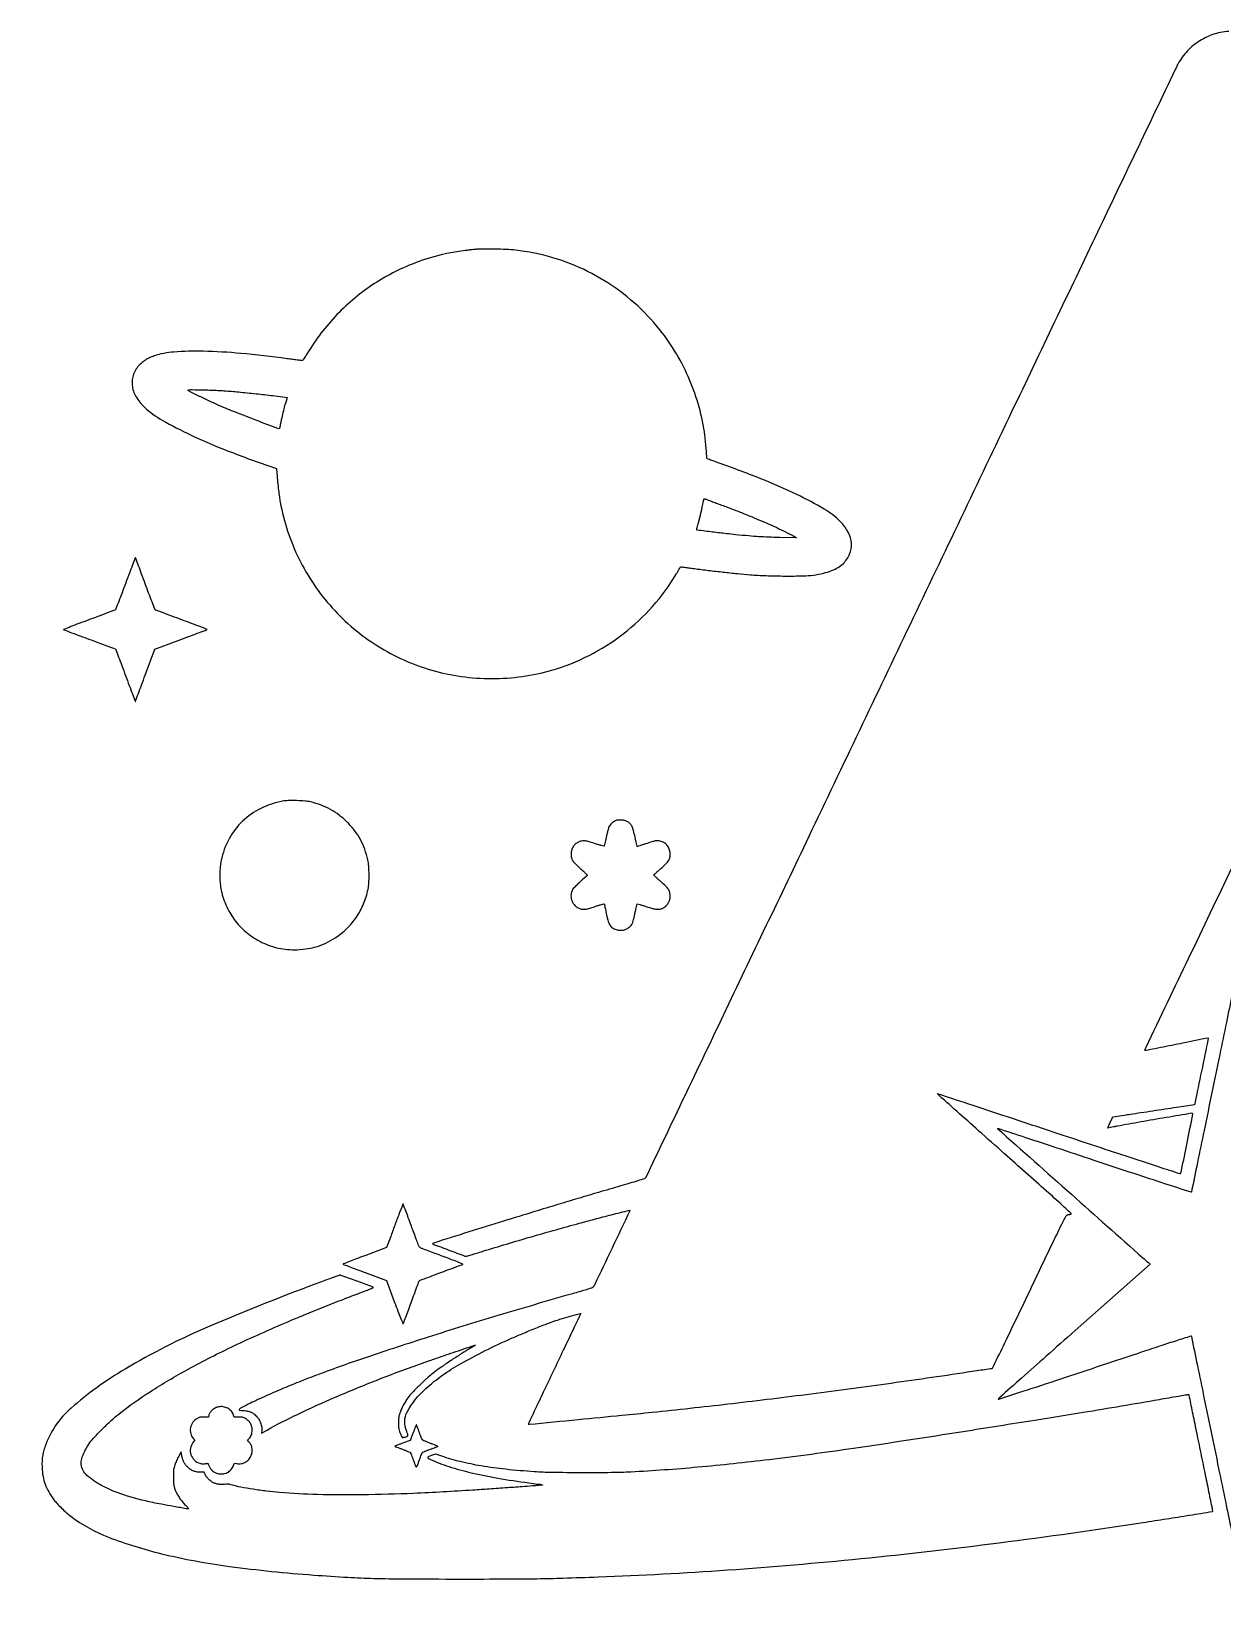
# Model space of a CAD drawing. Extents: x 413 to 4984, y 233 to 5390.
# Drawn here: x 413 to 2665, y 2425 to 5390 of the extents above; entities that cross this region are included whole.
import ezdxf

# ---------------------------------------------------------------- set-up
doc = ezdxf.new("R2010")
doc.units = 0

msp = doc.modelspace()

# ---------------------------------------------------------------- linework, layer by layer
for points in [[(2677, 5390.330706, 0.031077), (2661.397188, 5388.292151, 0.034384), (2646.699731, 5384.369837, 0.034214), (2632.615291, 5378.449277, 0.030194), (2618.843482, 5370.44095, 0.031978), (2606.69789, 5361.188434, 0.034123), (2596.109898, 5350.647627, 0.033696), (2586.941658, 5338.638449, 0.029681), (2579.035936, 5325, 0.005068), (2575.223932, 5317.225058, 0.000002), (2428.859032, 5010.88125, 0.000029), (2266.462482, 4670.929566, 0.000018), (2074.504687, 4269, -0.000041), (1882.795368, 3867.63915, -0.000068), (1721.223172, 3529.563248, -0.000001), (1574.378394, 3222.412036, -0.079309), (1573.625627, 3221.321696, -0.12691), (1572.574099, 3220.668594, -0.000539), (1559.611903, 3216.627081, -0.002594), (1544.831652, 3212.120131, -0.001627), (1527.5, 3206.994666, 0.000609), (1485.077503, 3194.543002, 0.000835), (1446.940053, 3183.229395, 0.000821), (1408.34653, 3171.641342, 0.000559), (1364.5, 3158.343978, 0.001246), (1305.67545, 3140.271968, 0.000913), (1240.479007, 3119.93385, 0.000053), (1173.15605, 3098.789542, 0.120827), (1171.379239, 3097.712573, 0.546218), (1171.487422, 3097.215917, 0.000092), (1202.465074, 3085.687579, 0.000239), (1232.813625, 3074.416209, 0.089017), (1235.132911, 3074, 0.072142), (1235.944599, 3074.117727, 0.000282), (1244.882255, 3076.771559, 0.001438), (1255.015096, 3079.818244, 0.000903), (1266.843095, 3083.435094, -0.002115), (1311.493436, 3096.970366, -0.001826), (1358.499163, 3110.816067, -0.001838), (1405.218905, 3124.206268, -0.002248), (1449, 3136.367921, -0.002472), (1477.505118, 3143.997058, -0.001698), (1509.903563, 3152.37932, -0.000098), (1543.699337, 3160.993712, -0.264625), (1544.582017, 3160.751317, -0.317546), (1544.712867, 3159.991082, -0.000017), (1510.920553, 3089.048441, -0.000068), (1477.697384, 3019.331343, -0.058969), (1475.717728, 3016.192225, -0.126162), (1473.388765, 3014.460558, -0.017371), (1467.674062, 3012.351086, -0.009161), (1457.511868, 3009.201369, -0.001042), (1434.405592, 3002.553302, 0.003456), (1294.895846, 2961.683438, 0.004051), (1163.175468, 2920.93846, 0.0044), (1046.772667, 2882.76457, 0.008644), (955, 2849.992896, 0.004286), (918.738401, 2835.976592, 0.005666), (885.968115, 2822.55415, 0.006117), (855.764639, 2809.343593, 0.007016), (827.25233, 2795.970002, 0.003732), (810.75662, 2787.795678, 0.074076), (806.164309, 2784.548826, 0.609866), (806.682098, 2782.799594, 0.048533), (812.895787, 2782.234273, -0.037118), (819.059996, 2781.814818, -0.043768), (824.752673, 2780.484166, -0.044933), (830.000175, 2778.222681, -0.043071), (834.839209, 2775.032863, -0.064054), (840.909656, 2768.822051, -0.05517), (845.572724, 2760.968388, -0.056447), (848.314556, 2752.490799, -0.075863), (848.706033, 2744.440681), (848.168389, 2739.231407), (858.834194, 2745.226309, -0.016808), (915.964151, 2774.856126, -0.009325), (987.463978, 2807.317872, -0.008654), (1067.869927, 2840.390518, -0.007714), (1152.5, 2872.003277, -0.003123), (1174.246881, 2879.593746, -0.000747), (1210.476162, 2891.925421, -0.000059), (1251.264582, 2905.735634, -0.081769), (1252.870322, 2906, -0.754769), (1252.901726, 2905.889838, -0.000548), (1249.000902, 2903.475025, -0.002638), (1244.455788, 2900.701267, -0.001517), (1238.951057, 2897.404341, 0.008524), (1222.77268, 2887.404002, 0.00501), (1203.753757, 2874.924063, 0.004976), (1185.606506, 2862.490654, 0.011997), (1172.5, 2852.841292, 0.020979), (1160.0197, 2842.317077, 0.010045), (1144.857554, 2827.830616, 0.009327), (1130.841677, 2813.360167, 0.038141), (1123.208687, 2803.815098, 0.020009), (1118.578107, 2796.401043, 0.016681), (1114.24814, 2788.182865, 0.017176), (1110.706147, 2780.191531, 0.033069), (1108.525868, 2773.539901, 0.041504), (1107.437843, 2767.111766, 0.019972), (1107.063486, 2758.755834, 0.019633), (1107.344379, 2750.60021, 0.055329), (1108.387959, 2745, 0.02026), (1109.897584, 2740.667601, 0.014345), (1111.924637, 2735.932646, 0.006312), (1114.037146, 2731.512218, 0.287846), (1114.860127, 2731.005577, 0.051674), (1115.28145, 2731.052951, 0.003335), (1116.487037, 2731.324947, 0.00484), (1117.921229, 2731.673254, 0.003586), (1119.5, 2732.084963, 0.043051), (1123.371301, 2733.490718, 0.212946), (1124.858514, 2735.197339, 0.162078), (1124.796399, 2737.7661, 0.023041), (1122.75435, 2742.711248, -0.240583), (1124.050475, 2780.257887, -0.084128), (1158.810189, 2823.723724, -0.054046), (1224.421148, 2870.602684, -0.024105), (1319.5, 2918.208234, -0.005383), (1340.870809, 2927.375886, -0.003136), (1366.691408, 2937.935225, -0.002743), (1391.016336, 2947.550653, -0.014558), (1404.5, 2952.348264, -0.007182), (1415.009104, 2955.580263, -0.001879), (1431.962381, 2960.459664, -0.000132), (1451.039782, 2965.867414, -0.271745), (1451.615938, 2965.717395, -0.317017), (1451.658633, 2965.470757, -0.00001), (1437.141443, 2934.841098, -0.000474), (1421.089225, 2901.057136, -0.000284), (1401.970795, 2860.976861, 0.000665), (1382.889212, 2820.895365, 0.001111), (1366.952203, 2787.11054, 0.00005), (1352.667572, 2756.645509, 0.445237), (1352.843287, 2756.229234, 0.108097), (1353.981941, 2756.093964, 0.000008), (1446.840098, 2765.141822, 0.000338), (1529.625679, 2773.266118, 0.000975), (1587, 2779.048762, 0.00322), (1729.878311, 2794.661134, 0.002894), (1877.737166, 2812.64979, 0.002823), (2029.191674, 2832.835573, 0.00269), (2182.86678, 2855.044335, -0.000221), (2200.697338, 2857.711093, -0.000361), (2215.83293, 2859.956773, -0.000035), (2229.381481, 2861.956014, -0.036625), (2229.981175, 2862, 0.287785), (2230.420786, 2862.275875, 0.000019), (2250.849809, 2904.577449, 0.000654), (2273.368332, 2951.366496, 0.000393), (2299.973489, 3006.944506, -0.000251), (2343.552596, 3098.047464, -0.003396), (2359.731444, 3131.245409, -0.003165), (2369.375875, 3150.393074, -0.230991), (2372.109093, 3152.444506, 0.000039), (2373.428837, 3152.698204, 0.000023), (2375.01589, 3153.00349, 0.000022), (2376.608078, 3153.309913, 0.000038), (2377.945, 3153.567375, 0.61278), (2378.429669, 3155.246892, 0.00291), (2361.681588, 3170.736888, 0.003267), (2332.435611, 3197.123198, 0.000249), (2252.997785, 3267.786827, -0.000229), (2203.978658, 3311.388204, -0.000383), (2162.761086, 3348.140784, -0.000006), (2125.409029, 3381.498759, -0.430835), (2125.402344, 3381.735678, -0.283393), (2125.688445, 3381.8036, -0.000003), (2193.145195, 3359.507761, -0.000242), (2267.423366, 3334.917019, -0.000145), (2355.599559, 3305.64943, 0.000217), (2482.318878, 3263.608821, 0.00156), (2543.558659, 3243.533116, 0.000303), (2584.713919, 3230.211166, 0.402311), (2586.096153, 3230.883205, 0.038629), (2587.811539, 3236.938831, 0.000279), (2598.195267, 3288.624149, 0.000053), (2609.00225, 3342.601511, 0.250791), (2608.685508, 3343.647826, 0.242272), (2606.803076, 3344.25085, 0.00021), (2558.566382, 3336.179581, 0.002378), (2510.701082, 3327.915462, 0.002855), (2465.75, 3319.669089, -0.001012), (2458.943618, 3318.394493, -0.001693), (2453.214063, 3317.353598, -0.000118), (2448.079366, 3316.439967, -0.46671), (2448, 3316.506474, -0.108693), (2448.033536, 3316.658919, -0.000118), (2449.450477, 3319.721697, -0.001116), (2451.044672, 3323.145412, -0.000685), (2452.937795, 3327.173125), (2457.875589, 3337.641244), (2479.187795, 3340.877691, -0.000191), (2490.893866, 3342.650777, -0.000044), (2510.656108, 3345.63459, -0.000045), (2533.427137, 3349.068522, -0.000044), (2556.386189, 3352.526591, 0.000677), (2577.848783, 3355.787054, 0.001113), (2595.998725, 3358.610801, 0.000084), (2612.286147, 3361.184738, 0.158429), (2612.758897, 3361.425564, 0.146297), (2613.236884, 3362.311291, 0.000019), (2626.038926, 3424.101597, 0.000012), (2638.877548, 3486.087611, 0.284448), (2638.689048, 3486.603935, 0.219647), (2638.386941, 3486.675969, 0.000005), (2590.226714, 3476.995105, 0.000289), (2548.260733, 3468.533755, 0.001884), (2527.18777, 3464.189585, -0.003298), (2521.643371, 3463.062957, -0.039236), (2519.468651, 3462.810781, -0.203337), (2518.63843, 3463.12726, -0.296291), (2518.465858, 3463.86664, -0.024829), (2520.895914, 3469.671556, -0.000014), (2601.615432, 3638.437595, -0.000002), (2683.523933, 3809.675778, -0.287008)], [(4106.649516, 2566.735938, -0.000001), (3998.953691, 2792.264239, -0.002423)], [(4736.784311, 1247.335053, 0.000001), (4628.953259, 1473.155324, 0.00002)], [(2683.760576, 3570.785288, 0.000007), (2672.364016, 3515.988041, 0.000412), (2659.845865, 3455.544028, 0.000247), (2645.074665, 3383.744852, -0.000071), (2630.31448, 3311.870941, -0.000117), (2617.827258, 3251.181028, -0.000004), (2606.524579, 3196.315832, -0.03114), (2606.276514, 3195.403329, -0.410355), (2605.611239, 3195.07015, -0.000051), (2556.181465, 3211.155187, -0.00103), (2498.280216, 3230.135385, -0.000471), (2422.770685, 3255.138831, 0.000132), (2352.537393, 3278.447975, 0.00022), (2293.387926, 3298.032375, 0.000002), (2239.657262, 3315.796129, 0.340482), (2239.48425, 3315.735502, 0.371118), (2239.522283, 3315.451919, 0.000001), (2379.379227, 3191.107768, 0.000019), (2514.324444, 3071.140185, 0.006324), (2525.003547, 3061.886235), (2528.098075, 3059.272471), (2386.262746, 2933.272093, -0.000021), (2331.672897, 2884.780891, -0.000034), (2285.220955, 2843.527489, -0.000004), (2243.826549, 2806.771229, -0.002624), (2241.463708, 2804.695247, 0.816247), (2242.026845, 2803.697777, 0.000701), (2287.609613, 2818.485479, 0.00141), (2359.161751, 2842.032409, 0.000177), (2513.95037, 2893.516472, -0.000989), (2549.055721, 2905.129512, -0.001644), (2578.698648, 2914.762662, -0.000112), (2605.322717, 2923.311511, -0.344728), (2605.95037, 2923.079928, -0.08745), (2606.26226, 2922.296624, -0.00001), (2617.610763, 2867.565829, -0.000292), (2630.120359, 2807.051456, -0.000177), (2644.873503, 2735.345117, 0.000233), (2659.632298, 2663.652177, 0.000386), (2672.158823, 2603.18169, 0.000012), (2683.538817, 2548.465078, 0.132964)], [(2908.096338, 5075.818993, 0.000006), (2787.60566, 5327.633983, 0.021801)], [(2782.484786, 3229.378495, 0.000001), (2849.970466, 3251.719031, 0.000171)], [(3128.565253, 3315.947224, 0.000001), (3074.789119, 3298.118468, 0.000079)], [(3242.760277, 2736.386865, -0.000002), (3136.093318, 2771.680635, -0.000276)], [(3124.040297, 2806.954303, 0.000001), (3082.713286, 2843.672697, 0.00001), (3036.300321, 2884.90793, 0.000006), (2981.770424, 2933.351304)], [(3086.607706, 3278.280793, 0.000002), (3128.86424, 3315.905515, 0.697312)], [(3199.438632, 4466.257329, 0.000069), (3041.624795, 4796.585304, 0.000113)], [(3174.886678, 3359.46902, -0.000003), (3242.343211, 3381.758292, -0.28337)], [(4509.429456, 1723.434946, 0.000012), (4368.016398, 2019.5, -0.000011), (4226.503113, 2315.772686, -0.000018)], [(2761.393048, 3197.358844, -0.000004), (2750.132433, 3252.004089, -0.000074)], [(2695.651654, 3516.164189, 0.000007), (2684.270695, 3570.789537, 0.358063)], [(2684.340473, 3809.802167, -0.00001), (2704.200336, 3768.506779, -0.000477)], [(2755.245222, 3359.895392, 0.000038), (2768.46253, 3295.618541, 0.000006), (2781.975838, 3229.931845, 0.162338)], [(2800.08135, 3567.916477, 0.000007), (2819.736315, 3526.75628, 0.002856)], [(2751.95412, 3668.75, 0.000029), (2777.92068, 3614.33667, 0.000046)], [(2726.202978, 3501.886844, 0.000034), (2738.315959, 3442.258774, 0.000046), (2750.403093, 3382.806543, 0.170349)], [(2737.647745, 3312.637411, -0.000045), (2722.903663, 3384.330048, 0.000249)], [(2751.627142, 3381.472845, 0.000025), (2786.839762, 3386.481374, 0.000656)], [(2771.902299, 2840.183817, 0.000031), (2748.094236, 2723.703207, 0.000013), (2724.114698, 2606.331736, 0.251857)], [(2750.352079, 2867.325534, -0.00001), (2761.735999, 2922.251794, -0.084292)], [(3246.56046, 2634.839167, 0.000015), (3306.015717, 2509.561271, 0.000467)], [(2684.208723, 2547.895807, 0.000019), (2695.625341, 2602.39698, 0.000618)]]:
    msp.add_lwpolyline(points, format="xyb")
for points in [[(1255, 4978.358547, 0.007946), (1251.886524, 4978.081408, 0.001538), (1246.26875, 4977.473766, 0.001635), (1239.720357, 4976.723396, 0.00151), (1233, 4975.910466, 0.056542), (1143.520449, 4954.358023, 0.057279), (1061.561675, 4913.36741, 0.05711), (990.834364, 4854.721272, 0.055599), (934.48021, 4781.101286, -0.004844), (930.293007, 4774.301348, -0.021304), (927.616842, 4770.424847, -0.032424), (925.692797, 4768.193822, -0.234829), (924.392789, 4767.744146, -0.000895), (922.987536, 4767.927962, -0.000016), (915.418507, 4768.932063, -0.00004), (906.600704, 4770.102821, -0.000027), (896.5, 4771.445274, 0.009652), (808.91124, 4781.374773, 0.018301), (738.039126, 4785.417653, 0.02223), (682.623367, 4784.083692, 0.064923), (645.202227, 4776.568782, 0.021643), (637.124588, 4773.425279, 0.03125), (630.317408, 4769.908274, 0.032773), (624.248884, 4765.712855, 0.027658), (618.40773, 4760.530398, 0.10534), (606.393042, 4742.186995, 0.119293), (603.618755, 4721.372139, 0.107338), (610.706585, 4699.898926, 0.072931), (626.91397, 4679.785991, 0.057368), (660.598366, 4655.107194, 0.019861), (714.203279, 4627.337586, 0.016701), (784.21127, 4597.336553, 0.009397), (871, 4565.393124), (876.5, 4563.485364), (877.24623, 4554.492682, 0.003329), (878.761081, 4537.602744, 0.004991), (880.328703, 4522.881973, 0.005743), (881.942584, 4510.29864, 0.010258), (883.599926, 4500, 0.069441), (918.767568, 4393.426984, 0.069198), (981.798965, 4300.41278, 0.06925), (1067.768264, 4228.182154, 0.069724), (1170, 4182.372436, 0.035883), (1225.856346, 4170.448789, 0.034659), (1283.5, 4166.448295, 0.034659), (1341.143654, 4170.448789, 0.035883), (1397, 4182.372436, 0.047357), (1467.504276, 4210.262572, 0.046582), (1531.920394, 4251.046883, 0.046637), (1587.605374, 4302.998985, 0.047709), (1632.223553, 4364, -0.000355), (1635.315481, 4369.194847, -0.000573), (1637.956363, 4373.613181, -0.000078), (1640.310613, 4377.540331, -0.041504), (1640.474434, 4377.768276, -0.251751), (1640.708602, 4377.859486, -0.000147), (1648.243666, 4376.934696, -0.001752), (1656.655103, 4375.86989, -0.001062), (1666.60161, 4374.553828, 0.003053), (1693.456114, 4371.109332, 0.002813), (1721.094809, 4367.893339, 0.00288), (1747.96864, 4365.076026, 0.003798), (1772.5, 4362.835039, 0.01266), (1802.046393, 4361.113942, 0.006962), (1838.259522, 4360.427927, 0.006185), (1872.446409, 4360.67929, 0.0308), (1891.570939, 4362.237619, 0.021117), (1910.647178, 4365.809777, 0.035941), (1926.144886, 4370.590059, 0.042994), (1938.584312, 4376.706409, 0.05993), (1948.35353, 4384.329597, 0.100438), (1960.177514, 4402.056235, 0.113937), (1963.450122, 4422.188685, 0.104697), (1957.581199, 4443.038483, 0.074062), (1943.190481, 4462.739551, 0.065092), (1912.114199, 4486.961172, 0.0211), (1860.582861, 4514.439017, 0.017633), (1792.234558, 4544.34201, 0.009544), (1706.25, 4576.517457, -0.003261), (1697.079281, 4579.81838, -0.024554), (1692.835744, 4581.618144, -0.056617), (1690.659904, 4582.992423, -0.226885), (1689.995933, 4584.37354, 0.018318), (1689.756493, 4590.582382, 0.002516), (1688.71884, 4603.491492, 0.003085), (1687.50932, 4616.686336, 0.008414), (1686.439072, 4626, 0.033792), (1675.587469, 4679.865172, 0.033859), (1657.583694, 4731.740876, 0.033845), (1632.733968, 4780.733005, 0.033697), (1601.469336, 4826, 0.04412), (1552.877317, 4877.126383, 0.043164), (1495.730559, 4919.351396, 0.043267), (1432.321067, 4951.052109, 0.044801), (1365.130565, 4970.925254, 0.009892), (1345.606794, 4974.442661, 0.01489), (1328.455255, 4976.662121, 0.01423), (1310.642103, 4977.919177, 0.008042), (1289, 4978.480055, 0.001471), (1277.68374, 4978.557971, 0.001879), (1267.25625, 4978.559897, 0.001455), (1258.51474, 4978.503225, 0.015875)], [(781.5, 4710.528178, -0.005217), (808.622353, 4708.185802, -0.002794), (842.068559, 4704.756602, -0.002589), (873.836297, 4701.153501, -0.010508), (893.114191, 4698.453898), (896.728382, 4697.870094), (893.908409, 4688.875445, 0.01342), (891.311224, 4679.739391, 0.004329), (887.945046, 4666.07139, 0.00401), (884.851985, 4652.544687, 0.019084), (883.442525, 4644.737703, -0.014451), (883.124251, 4642.876329, -0.019773), (882.723764, 4641.223999, -0.016926), (882.299947, 4639.906292, -0.169647), (881.941163, 4639.463637, -0.232986), (879.25142, 4639.205252, -0.000457), (837.728789, 4654.974525, -0.003556), (798.916102, 4670.072156, -0.007453), (769, 4682.474136, -0.007709), (753.391635, 4689.506599, -0.003664), (733.504337, 4699.016872, -0.001515), (713.614538, 4708.782744, -0.059209), (709.5, 4711.465139, -0.566586), (709.63715, 4712.336076, -0.084862), (711.802255, 4712.807321, -0.015241), (717.749772, 4712.89365, -0.001058), (734.5, 4712.590754, -0.003432), (746.298909, 4712.271384, -0.002483), (759.44375, 4711.759907, -0.002507), (771.928587, 4711.149277, -0.005458)], [(1718.090799, 4494.608084, -0.003015), (1739.730523, 4486.483124, -0.003138), (1760.981318, 4478.204419, -0.003286), (1781.022034, 4470.099043, -0.00446), (1799, 4462.501788, -0.006343), (1813.479514, 4456.01076, -0.003532), (1830.963156, 4447.754577, -0.002825), (1847.343783, 4439.763022, -0.020659), (1855, 4435.571906), (1859.5, 4432.861201), (1827.5, 4433.365221, -0.004481), (1806.514654, 4433.883883, -0.007139), (1788.585226, 4434.74426, -0.006466), (1769.476981, 4436.183164, -0.002932), (1744.5, 4438.536876, -0.004319), (1727.145003, 4440.426618, -0.001341), (1701.087414, 4443.56279, -0.000094), (1672.023868, 4447.145392, -0.158996), (1671.122058, 4447.567954, -0.269622), (1671.021308, 4447.904914, -0.000942), (1672.054514, 4452.162576, -0.004557), (1673.288939, 4457.015882, -0.002799), (1674.827105, 4462.711276, 0.005425), (1676.58394, 4469.354749, 0.003453), (1678.490921, 4477.121437, 0.003468), (1680.256367, 4484.767245, 0.006432), (1681.566112, 4491, -0.000668), (1682.608111, 4496.259187, -0.000978), (1683.540283, 4500.884174, -0.000461), (1684.345365, 4504.820085, -0.017857), (1684.556966, 4505.690806, -0.208968), (1684.943224, 4506.162531, -0.132793), (1685.648736, 4506.311899, -0.06119), (1686.815281, 4506.102476, -0.014373), (1688.6959, 4505.461252, 0.000861), (1691.251365, 4504.512113, 0.000052), (1698.899843, 4501.687236, 0.000078), (1708.011335, 4498.324714, 0.000058)], [(591.473945, 4347.257044, -0.001615), (584.474401, 4328.481178, -0.002546), (578.333036, 4312.41702, -0.000624), (572.874926, 4298.406994, -0.102665), (571.978945, 4297.03152, -0.104384), (570.607533, 4296.131423, -0.000634), (556.59477, 4290.671712, -0.002585), (540.52628, 4284.529875, -0.00164), (521.743235, 4277.531754, 0.001898), (503.148845, 4270.592977, 0.003253), (487.701501, 4264.646561, 0.000569), (474.291646, 4259.366429, 0.638194), (474.264291, 4258.89927, 0.033934), (475.275503, 4258.441145, 0.000095), (489.23701, 4253.228143, 0.000572), (505.009893, 4247.362769, 0.000357), (523.5, 4240.52607, -0.000725), (541.955416, 4233.686772, -0.001177), (557.61589, 4227.815401, -0.000142), (571.561235, 4222.54506, -0.099015), (572.234944, 4222.12361, -0.113345), (572.673825, 4221.466252, -0.000154), (578.095362, 4207.177386, -0.001302), (584.129039, 4191.134483, -0.000801), (591.153253, 4172.216698, 0.000933), (598.155201, 4153.374148, 0.001568), (604.11474, 4137.57921, 0.000109), (609.494992, 4123.463121, 0.543654), (609.743378, 4123.410045, 0.106886), (609.990762, 4123.793937, 0.000048), (615.392331, 4138.171573, 0.000703), (621.375116, 4154.169215, 0.000428), (628.40266, 4173.09086), (646.655182, 4222.364915), (695.893148, 4240.581348, 0.000453), (714.802526, 4247.59669, 0.000744), (730.793766, 4253.573008, 0.000053), (745.155647, 4258.966518, 0.106916), (745.561086, 4259.227753, 0.543646), (745.505048, 4259.490018, 0.000125), (731.584156, 4264.795755, 0.001678), (715.987652, 4270.675783, 0.000999), (697.376257, 4277.578862, -0.000875), (678.645487, 4284.520935, -0.001394), (662.656721, 4290.529416, -0.000266), (648.573987, 4295.875045, -0.072131), (647.449685, 4296.5, -0.137755), (646.697293, 4297.49868, -0.000503), (641.328005, 4311.30625, -0.002592), (635.326525, 4327.026938, -0.001619), (628.451988, 4345.5, 0.000356), (621.62448, 4363.989406, 0.000571), (615.767697, 4379.759998, 0.000094), (610.561393, 4393.722185, 0.034094), (610.106977, 4394.725524, 0.638105), (609.643334, 4394.698339, 0.00056), (604.361651, 4381.287187, 0.003228), (598.41453, 4365.844216, 0.001884)], [(888, 3934.573683, 0.07079), (846.804865, 3920.960765, 0.076687), (812.283283, 3896.649006, 0.076915), (786.771461, 3863.133171, 0.071816), (771.837731, 3822.688407, 0.03273), (770.12294, 3810.935943, 0.017688), (769.478393, 3796.322084, 0.01767), (769.870443, 3781.604272, 0.030849), (771.374761, 3769.5, 0.055894), (780.808052, 3738.677213, 0.056622), (796.80475, 3710.85423, 0.056884), (818.556404, 3687.438034, 0.057414), (844.961405, 3669.60944, 0.02709), (860.961371, 3662.367825, 0.033067), (876.632799, 3657.4386, 0.032978), (892.853022, 3654.609238, 0.026698), (910.5, 3653.666303, 0.033162), (931.428656, 3655.055904, 0.037579), (951.110817, 3659.204147, 0.038058), (969.733046, 3666.19072, 0.035718), (987.5, 3676.045225, 0.048615), (1009.716527, 3693.826757, 0.051079), (1027.673653, 3715.293714, 0.050577), (1041.046011, 3740.156267, 0.045976), (1049.674764, 3768, 0.03856), (1051.21434, 3779.636275, 0.015806), (1051.57861, 3795.574217, 0.015881), (1050.927812, 3811.62742, 0.0353), (1049.186606, 3823.73367, 0.033591), (1043.409054, 3843.782346, 0.037905), (1035.174685, 3862.049126, 0.037916), (1024.27925, 3878.859102, 0.033644), (1010.560121, 3894.560121, 0.032443), (995.102796, 3908.131871, 0.037307), (978.695044, 3918.907333, 0.037198), (960.82547, 3927.14924, 0.031918), (941, 3933.151297, 0.038663), (930.455429, 3934.775937, 0.012189), (914.518761, 3935.592733, 0.012173), (898.569579, 3935.632396, 0.039008)], [(1516.5, 3897.172659, 0.043071), (1513.030533, 3895.154896, 0.039645), (1509.853375, 3892.521428, 0.039662), (1507.132985, 3889.420768, 0.043201), (1505.022415, 3886.013106, 0.047746), (1504.154883, 3883.794628, 0.006053), (1502.806819, 3878.831975, 0.007055), (1501.35729, 3872.883636, 0.005812), (1499.974655, 3866.5, -0.00321), (1498.667002, 3860.306956, -0.004899), (1497.445302, 3854.952085, -0.001889), (1496.33634, 3850.378565, -0.121082), (1495.957743, 3849.656034, -0.281363), (1495.26753, 3849.443579, -0.003116), (1490.334569, 3850.735642, -0.008509), (1484.567056, 3852.390499, -0.005303), (1477.862141, 3854.516439, 0.009421), (1465.417925, 3858.349652, 0.048586), (1458.337494, 3859.659098, 0.081332), (1452.952032, 3859.246147, 0.059312), (1447.318392, 3857.142844, 0.063424), (1441.427974, 3853.091478, 0.07401), (1437.088929, 3847.875578, 0.073897), (1434.452349, 3841.615199, 0.062972), (1433.556088, 3834.5, 0.054369), (1434.308303, 3827.632933, 0.090277), (1436.558169, 3822.278723, 0.055008), (1441.356933, 3816.437963, 0.010021), (1451.590166, 3806.845722, -0.003629), (1458.581119, 3800.458563, -0.020329), (1462.154976, 3796.864577, -0.036409), (1463.949289, 3794.595807, -0.400843), (1463.774541, 3793.55343, 0.023174), (1457.397991, 3788.305925, 0.006937), (1448.176411, 3779.736025, 0.004642), (1439.143842, 3770.943292, 0.06496), (1436.369026, 3767.366723, 0.109194), (1433.38349, 3758.128106, 0.097736), (1434.38878, 3748.08998, 0.096513), (1439.158767, 3739.084361, 0.1034), (1446.864192, 3732.786742, 0.06101), (1452.841678, 3730.555454, 0.080054), (1458.642796, 3730.115889, 0.049279), (1466.200044, 3731.511527, 0.010475), (1478.98807, 3735.496007, -0.004947), (1485.329975, 3737.549198, -0.007966), (1490.776709, 3739.158422, -0.002729), (1495.451815, 3740.431609, -0.285269), (1496.061851, 3740.246007, -0.12029), (1496.386408, 3739.622958, -0.002734), (1497.173378, 3736.341015, -0.005974), (1498.032597, 3732.460954, -0.003991), (1498.92758, 3728, 0.004586), (1501.221297, 3716.637363, 0.016335), (1502.992972, 3709.429728, 0.025442), (1504.66873, 3704.449255, 0.050738), (1506.575307, 3700.758538, 0.089869), (1511.665692, 3695.375625, 0.077376), (1518.583112, 3691.77768, 0.075196), (1526.45749, 3690.384889, 0.077119), (1534.319921, 3691.404626, 0.05098), (1539.055706, 3693.322474, 0.048167), (1543.403526, 3696.189174, 0.049578), (1547.001747, 3699.736305, 0.062684), (1549.513984, 3703.670713, 0.043179), (1550.365512, 3705.955407, 0.005353), (1551.730191, 3711.090493, 0.006285), (1553.212114, 3717.239902, 0.005163), (1554.643805, 3723.840912, -0.001178), (1555.970932, 3730.204224, -0.001909), (1557.13263, 3735.607197, -0.000267), (1558.185193, 3740.400953, -0.143147), (1558.327535, 3740.660868, -0.277735), (1558.584383, 3740.7247, -0.000424), (1563.352717, 3739.254494, -0.003068), (1568.723883, 3737.557247, -0.001868), (1575.050506, 3735.489178, 0.016878), (1589.502466, 3731.240709, 0.067486), (1598.643764, 3730.162588, 0.103101), (1605.649088, 3731.750066, 0.073498), (1612.419825, 3736.138342, 0.054621), (1616.373364, 3740.469279, 0.062128), (1619.097929, 3745.378735, 0.060803), (1620.572749, 3750.898421, 0.04906), (1620.828165, 3757.035263, 0.058037), (1619.760689, 3763.166086, 0.081289), (1617.344197, 3768.161553, 0.048093), (1612.518345, 3773.788744, 0.009003), (1602.548489, 3783.035564, -0.002689), (1597.737942, 3787.385535, -0.004313), (1593.686119, 3791.153897, -0.001), (1590.183124, 3794.481941, -0.205055), (1590, 3794.909692, -0.207474), (1590.185065, 3795.336488, -0.00095), (1593.831493, 3798.737631, -0.004219), (1598.043066, 3802.585258, -0.002626), (1603.043379, 3807.029416, 0.013261), (1613.228365, 3816.476851, 0.061729), (1618.215021, 3822.730859, 0.095795), (1620.416345, 3828.600256, 0.05988), (1620.77107, 3835.955516, 0.069281), (1619.028778, 3844.139102, 0.084298), (1615.165086, 3850.945315, 0.086299), (1609.356786, 3855.979444, 0.076775), (1601.954516, 3859.010911, 0.049622), (1597.265992, 3859.653873, 0.055294), (1592.715156, 3859.319456, 0.02923), (1586.41402, 3857.762273, 0.004549), (1574.187246, 3853.848193, -0.003058), (1568.2865, 3851.939803, -0.004972), (1563.250139, 3850.399854, -0.00111), (1558.841839, 3849.110363, -0.273465), (1558.457557, 3849.209109, -0.140478), (1558.241726, 3849.598366, -0.000569), (1557.119569, 3854.478807, -0.002786), (1555.880074, 3860.040187, -0.001743), (1554.488187, 3866.563022, 0.011478), (1551.509651, 3879.301128, 0.04917), (1548.831995, 3886.61575, 0.078053), (1545.464806, 3891.485447, 0.064162), (1540.552046, 3895.473564, 0.025064), (1537.647135, 3897.074204, 0.048643), (1535.166144, 3897.997567, 0.041627), (1532.310453, 3898.505054, 0.013951), (1528.078481, 3898.779537, 0.013181), (1524.181165, 3898.820493, 0.030522), (1521.265256, 3898.595886, 0.03822), (1518.836184, 3898.067211, 0.03751)], [(1107.775984, 3152.801679, 0.000042), (1104.33147, 3143.500975, 0.000024), (1100.165745, 3132.248359, 0.000024), (1095.971121, 3120.914366, 0.000039), (1092.429712, 3111.341671), (1084.604097, 3090.183342), (1043.276338, 3074.917382, 0.002081), (1027.483246, 3069.008808, 0.003526), (1014.316473, 3063.913778, 0.000554), (1002.816019, 3059.355296, 0.543288), (1002.724289, 3058.89561, 0.102334), (1003.435556, 3058.441266, 0.000234), (1015.16901, 3053.970807, 0.001539), (1028.417674, 3048.976783, 0.000955), (1044, 3043.191679), (1084.5, 3028.243559), (1099.938791, 2986.583439, 0.002195), (1106.08494, 2970.219513, 0.00422), (1111.179588, 2957.166487, 0.001009), (1115.575366, 2946.242712, 0.631092), (1116.090005, 2946.211659, 0.03652), (1116.57267, 2947.25823, 0.000159), (1120.927965, 2958.87155, 0.000773), (1125.851084, 2972.073787, 0.000488), (1131.559236, 2987.5, -0.000326), (1137.23835, 3002.863039, -0.000535), (1142.067662, 3015.85837, -0.000037), (1146.423832, 3027.539582, -0.079221), (1146.610274, 3027.868918, -0.135955), (1147.007926, 3028.157212, -0.000012), (1181.768913, 3041.123365, -0.000409), (1212.191218, 3052.441979, -0.002129), (1229, 3058.59873, 0.688289), (1229.008098, 3059.041147, 0.001023), (1218.603125, 3063.214014, 0.004049), (1206.351653, 3067.98374, 0.002321), (1191.5, 3073.548965, -0.000597), (1176.333861, 3079.172481, -0.000885), (1163.058284, 3084.139785, -0.000384), (1151.720966, 3088.414698, -0.017925), (1149.443094, 3089.370247, -0.154769), (1147.184698, 3091.432964, -0.02968), (1144.668897, 3096.457524, -0.012088), (1140.820359, 3106.073704, -0.001018), (1131.542284, 3131.141741, 0.000829), (1125.801101, 3146.671576, 0.001336), (1120.852897, 3159.880255, 0.000201), (1116.426605, 3171.586101, 0.089361), (1115.997512, 3172.301679, 0.55126), (1115.568828, 3172.234595, 0.002237), (1113.29333, 3166.904246, 0.007003), (1110.710641, 3160.530654, 0.004055)], [(966.5, 3027.578235, 0.013153), (745.825293, 2939.650433, 0.032487), (590.587914, 2860.712015, 0.04503), (488.059701, 2786.68093, 0.129789), (439.151899, 2714.774884, 0.019841), (435.998364, 2704.56141, 0.02889), (434.107594, 2695.330491, 0.028137), (433.263276, 2685.762113, 0.017539), (433.300687, 2674.5, 0.034261), (435.103054, 2657.702512, 0.043727), (439.146439, 2642.671656, 0.042738), (445.832207, 2628.306837, 0.030602), (455.580157, 2613.5, 0.026058), (461.607657, 2606.278278, 0.012421), (470.054596, 2597.60973, 0.012378), (479.201169, 2589.110156, 0.019507), (487.5, 2582.330517, 0.069479), (558.661293, 2542.783233, 0.032731), (659.233964, 2511.334204, 0.02657), (787.91162, 2487.319944, 0.014693), (947, 2471.037828, 0.003482), (1011.540941, 2466.794987, 0.007854), (1060.504168, 2464.689622, 0.005675), (1118.186435, 2463.771598, 0.001098), (1222.5, 2463.524574, 0.000736), (1314.581611, 2463.644142, 0.003134), (1369.600821, 2464.141395, 0.003904), (1418.69755, 2465.276386, 0.001622), (1485, 2467.542475, 0.008174), (1729.116333, 2480.677557, 0.00738), (1981.143482, 2502.116603, 0.007089), (2242.589277, 2531.99838, 0.006204), (2515, 2570.494474, 0.000682), (2559.118527, 2577.350124, 0.000698), (2602.868907, 2584.272302, 0.000031), (2645.959863, 2591.154607, 0.132719), (2646.815286, 2591.539014, 0.277889), (2646.911508, 2591.808911, 0.000012), (2640.409404, 2623.941057, 0.000502), (2633.195162, 2659.404938, 0.000302), (2624.565286, 2701.481227, -0.000093), (2615.913008, 2743.577178, -0.000153), (2608.628553, 2779.10683, -0.000005), (2602.045104, 2811.268993, -0.050517), (2602, 2811.714276, 0.458533), (2601.475099, 2812.166305, 0.00268), (2594.315073, 2811.052873, 0.003189), (2581.873193, 2808.968238, 0.000201), (2545.32978, 2802.590366, -0.00143), (2474.062408, 2790.332519, -0.00137), (2401.713285, 2778.305386, -0.000977), (2310.54912, 2763.590015, -0.00031), (2174.5, 2741.988602, -0.002874), (1967.761109, 2710.511646, -0.006155), (1807.788913, 2689.103216, -0.007674), (1673.117258, 2674.858957, -0.009314), (1546.5, 2665.802567, -0.010831), (1510.116633, 2664.670127, -0.003062), (1453.417542, 2664.481302, -0.002937), (1397.107941, 2664.969312, -0.013002), (1364, 2666.312308, -0.009832), (1309.952573, 2670.983225, -0.01543), (1263.760985, 2677.338677, -0.017809), (1223.850484, 2685.562138, -0.024968), (1188.971435, 2695.92282), (1178.003276, 2699.78626), (1170.863902, 2697.522702, 0.016919), (1164.84548, 2695.38792, 0.175574), (1162.905332, 2693.678358, 0.37744), (1163.290107, 2691.965151, 0.051758), (1166.731161, 2689.973728, 0.028302), (1202.395297, 2676.361335, 0.018556), (1244.783575, 2664.587946, 0.015947), (1294.72341, 2654.364604, 0.010097), (1353.495784, 2645.491752, -0.001182), (1370.885573, 2643.182726, -0.009383), (1378.9029, 2641.945283, -0.218823), (1379.661297, 2641.423358, -0.580906), (1379.416667, 2640.991447, 0.014452), (1377.677615, 2640.936066, 0.002074), (1374.125521, 2640.705267, 0.002354), (1369.925363, 2640.394989, 0.002009), (1365.5, 2640.029229, -0.002808), (1345.295902, 2638.391863, -0.000762), (1313.311187, 2636.029516, -0.0008), (1278.699303, 2633.581815, -0.001146), (1248, 2631.530829, -0.005134), (1135.708327, 2625.444222, -0.007917), (1038.5057, 2622.717071, -0.009147), (954.462311, 2623.227918, -0.014456), (882.5, 2627.065852, -0.009887), (857.837611, 2629.589302, -0.008781), (832.295713, 2633.170464, -0.009009), (809.148681, 2637.260144, -0.022512), (792.467547, 2641.305401, 0.01029), (788.327193, 2642.41725, 0.030158), (785.422903, 2642.950165, 0.042749), (783.122905, 2643.032379, 0.05211), (780.995144, 2642.702432, -0.063246), (775.974145, 2642.037595, -0.030752), (769.503835, 2642.401365, -0.030589), (762.965093, 2643.583147, -0.050521), (757.680163, 2645.458095, -0.055569), (752.812823, 2648.461744, -0.03179), (747.650426, 2653.058305, -0.031643), (743.293749, 2658.060916, -0.083709), (741.08328, 2662.243321), (740.007047, 2665.5), (732.253524, 2665.52504, -0.045829), (725.081331, 2666.207177, -0.054716), (718.588602, 2668.185346, -0.055263), (712.731435, 2671.503845, -0.048258), (707.444961, 2676.162295, -0.03584), (703.773003, 2680.699615, -0.04294), (701.029541, 2685.459156, -0.040552), (699.02789, 2690.842086, -0.027012), (697.584885, 2697.266758), (696.42023, 2704.178886), (691.69083, 2695.839443, 0.013648), (689.684182, 2692.064574, 0.008855), (687.562609, 2687.599711, 0.008905), (685.64452, 2683.163142, 0.016674), (684.278596, 2679.5, 0.017252), (682.811806, 2674.567925, 0.032781), (682.033969, 2670.502167, 0.024289), (681.669102, 2665.641461, 0.005734), (681.547881, 2657.5, 0.011295), (681.734096, 2647.786884, 0.032444), (682.451464, 2641.084396, 0.038241), (683.949712, 2635.165835, 0.021399), (686.617071, 2628.230651, 0.034795), (689.919779, 2621.879371, 0.019726), (694.734238, 2614.665999, 0.019526), (700.235298, 2607.679911, 0.028172), (705.66575, 2601.99383, -0.009977), (708.029344, 2599.692682, -0.019803), (709.790701, 2597.760688, -0.022703), (710.8848, 2596.334039, -0.60612), (710.710479, 2596, -0.043178), (705.945716, 2596.412235, -0.000862), (682.000389, 2600.629388, -0.002293), (658.955196, 2604.838077, -0.006572), (643, 2608.04524, -0.023473), (587.900335, 2622.611493, -0.04566), (545.971948, 2640.172859, -0.06127), (518.195154, 2659.598411, -0.17782), (507.413528, 2680, -0.089895), (507.774666, 2688.001078, -0.037954), (510.967942, 2698.313642, -0.033679), (516.415412, 2709.780799, -0.026317), (523.780172, 2721.438394, -0.034596), (532.349631, 2731.922853, -0.00909), (547.498422, 2747.465233, -0.009671), (564.109035, 2763.275007, -0.017069), (578.5, 2775.575198, -0.02623), (637.518789, 2817.766554, -0.017008), (709.748671, 2860.494109, -0.014729), (796.027379, 2904.398363, -0.009597), (897.997597, 2950.188299, -0.003651), (928.974317, 2963.123611, -0.002096), (966.496041, 2978.28793, -0.002098), (1003.845719, 2993.019458, -0.003932), (1034.191728, 3004.567692, 0.003318), (1044.344625, 3008.417146, 0.005806), (1052.692691, 3011.757779, 0.001814), (1059.672323, 3014.674974, 0.63213), (1059.691728, 3015.117144, 0.034832), (1054.820986, 3017.278268, 0.000591), (1027.250904, 3027.241652, 0.000235), (998.415277, 3037.608573, 0.09412), (996.28958, 3037.945013, 0.075262), (994.972919, 3037.704118, 0.000923), (986.800689, 3034.87709, 0.00272), (977.360705, 3031.534302, 0.001774)], [(766.897338, 2789.076987, 0.073641), (760.721366, 2786.873296, 0.061237), (755.00832, 2782.862686, 0.063492), (750.639129, 2777.775197, 0.096644), (748.430854, 2772.40427), (747.818253, 2769.341266), (740.159127, 2769.765663, 0.01204), (735.617528, 2769.90775, 0.04799), (732.845386, 2769.661187, 0.055147), (730.364312, 2768.907815, 0.019414), (727, 2767.308288, 0.114486), (718.478754, 2759.975002, 0.111559), (713.956822, 2749.571173, 0.113622), (714.387145, 2738.389434, 0.122328), (719.693448, 2728.862524), (722.158573, 2726.225048), (718.671683, 2721.656974, 0.122411), (713.889268, 2710.604045, 0.122676), (714.84354, 2698.607866, 0.122008), (721.325551, 2688.412818, 0.12026), (731.849171, 2682.35547, 0.019752), (734.753663, 2681.63418, 0.036744), (737.15817, 2681.318702, 0.038606), (739.502043, 2681.365988, 0.02447), (742.206512, 2681.764435, -0.010145), (744.972366, 2682.253225, -0.068111), (746.363609, 2682.279128, -0.158677), (747.158627, 2681.912467, -0.133064), (747.653494, 2681.122028, 0.042935), (749.744311, 2675.896539, 0.04843), (752.630155, 2671.326214, 0.050552), (756.214202, 2667.562956, 0.055544), (760.375791, 2664.729328, 0.078451), (765.447191, 2662.990906, 0.043279), (771.991134, 2662.419137, 0.043287), (778.5324, 2662.982234, 0.078795), (783.59468, 2664.714264, 0.048218), (787.327813, 2667.177671, 0.043002), (790.678841, 2670.398572, 0.042708), (793.451096, 2674.169966, 0.045959), (795.464877, 2678.268859), (797.175469, 2682.74798), (801.298235, 2681.821656, 0.104162), (810.100023, 2681.70336, 0.093482), (818.583275, 2685.097176, 0.090543), (825.459934, 2691.472359, 0.090173), (829.652045, 2699.87502, 0.059918), (830.69651, 2706.217356, 0.067709), (830.131805, 2712.358988, 0.068392), (827.957188, 2718.076069, 0.063022), (824.273256, 2723.172229), (821.774836, 2725.844459), (824.387095, 2728.661663, 0.042468), (827.17717, 2732.23605, 0.055427), (829.044022, 2735.937224, 0.053119), (830.103793, 2740.082826, 0.034901), (830.470134, 2745, 0.062164), (829.605228, 2752.198508, 0.076261), (826.996055, 2758.439708, 0.076208), (822.634127, 2763.614956, 0.061968), (816.619835, 2767.68179, 0.025321), (813.718606, 2768.977961, 0.048898), (811.271305, 2769.660047, 0.04094), (808.466768, 2769.919523, 0.013034), (804.269624, 2769.85386), (796.799577, 2769.542109), (795.475512, 2773.393558, 0.09715), (791.193892, 2780.788691, 0.087817), (784.298938, 2786.331375, 0.086158), (775.795504, 2789.244232, 0.088694)], [(1135, 2740.324595), (1129.5, 2725.678691), (1115.08949, 2720.345503, 0.001238), (1109.540426, 2718.276216, 0.001977), (1104.810975, 2716.477845, 0.000376), (1100.649341, 2714.872926, 0.104522), (1100.334834, 2714.668167, 0.537893), (1100.377087, 2714.461429, 0.000919), (1104.359719, 2712.869079, 0.004551), (1108.972616, 2711.083017, 0.002675), (1114.519841, 2709.026881, -0.004882), (1120.13813, 2706.916154, -0.007368), (1124.9854, 2704.958283, -0.003411), (1129.053143, 2703.21236, -0.151311), (1129.744636, 2702.614871, -0.045782), (1130.171894, 2701.76611, -0.001146), (1131.747586, 2697.734298, -0.002455), (1133.564024, 2692.985879, -0.00167), (1135.586331, 2687.56572, 0.003478), (1139.746297, 2676.538195, 0.356767), (1141.072045, 2675.783113, 0.26809), (1142.402077, 2676.884223, 0.002419), (1147.015542, 2689.5, -0.004443), (1148.750125, 2694.18446, -0.006257), (1150.385881, 2698.327557, -0.003828), (1151.828081, 2701.775169, -0.082516), (1152.419053, 2702.700194, -0.106552), (1153.32208, 2703.352157, -0.003763), (1157.294972, 2705.057653, -0.006823), (1162.05745, 2706.983754, -0.004706), (1167.5, 2709.040207, 0.001017), (1172.887517, 2711.030567, 0.001635), (1177.470726, 2712.751468, 0.000263), (1181.523887, 2714.290931, 0.102849), (1181.783323, 2714.456669, 0.543335), (1181.749675, 2714.624298, 0.000622), (1177.787694, 2716.188565, 0.003735), (1173.24053, 2717.938228, 0.002202), (1167.783323, 2719.964008, -0.00592), (1162.227811, 2722.073416, -0.008485), (1157.359316, 2724.084268, -0.005108), (1153.333011, 2725.876882, -0.118899), (1152.354773, 2726.645195, -0.068218), (1151.716592, 2727.729153, -0.00328), (1150.119867, 2731.62111, -0.005308), (1148.297898, 2736.288825, -0.003795), (1146.354773, 2741.54762, 0.003112), (1144.457435, 2746.704141, 0.005103), (1142.779215, 2751.04378, 0.0011), (1141.269166, 2754.809034, 0.313788), (1141, 2754.985026, 0.295614), (1140.728018, 2754.797391, 0.000893), (1139.03125, 2750.672532, 0.004536), (1137.144708, 2745.940934, 0.002771)]]:
    msp.add_lwpolyline(points, format="xyb", close=True)

doc.saveas('drawing.dxf')
